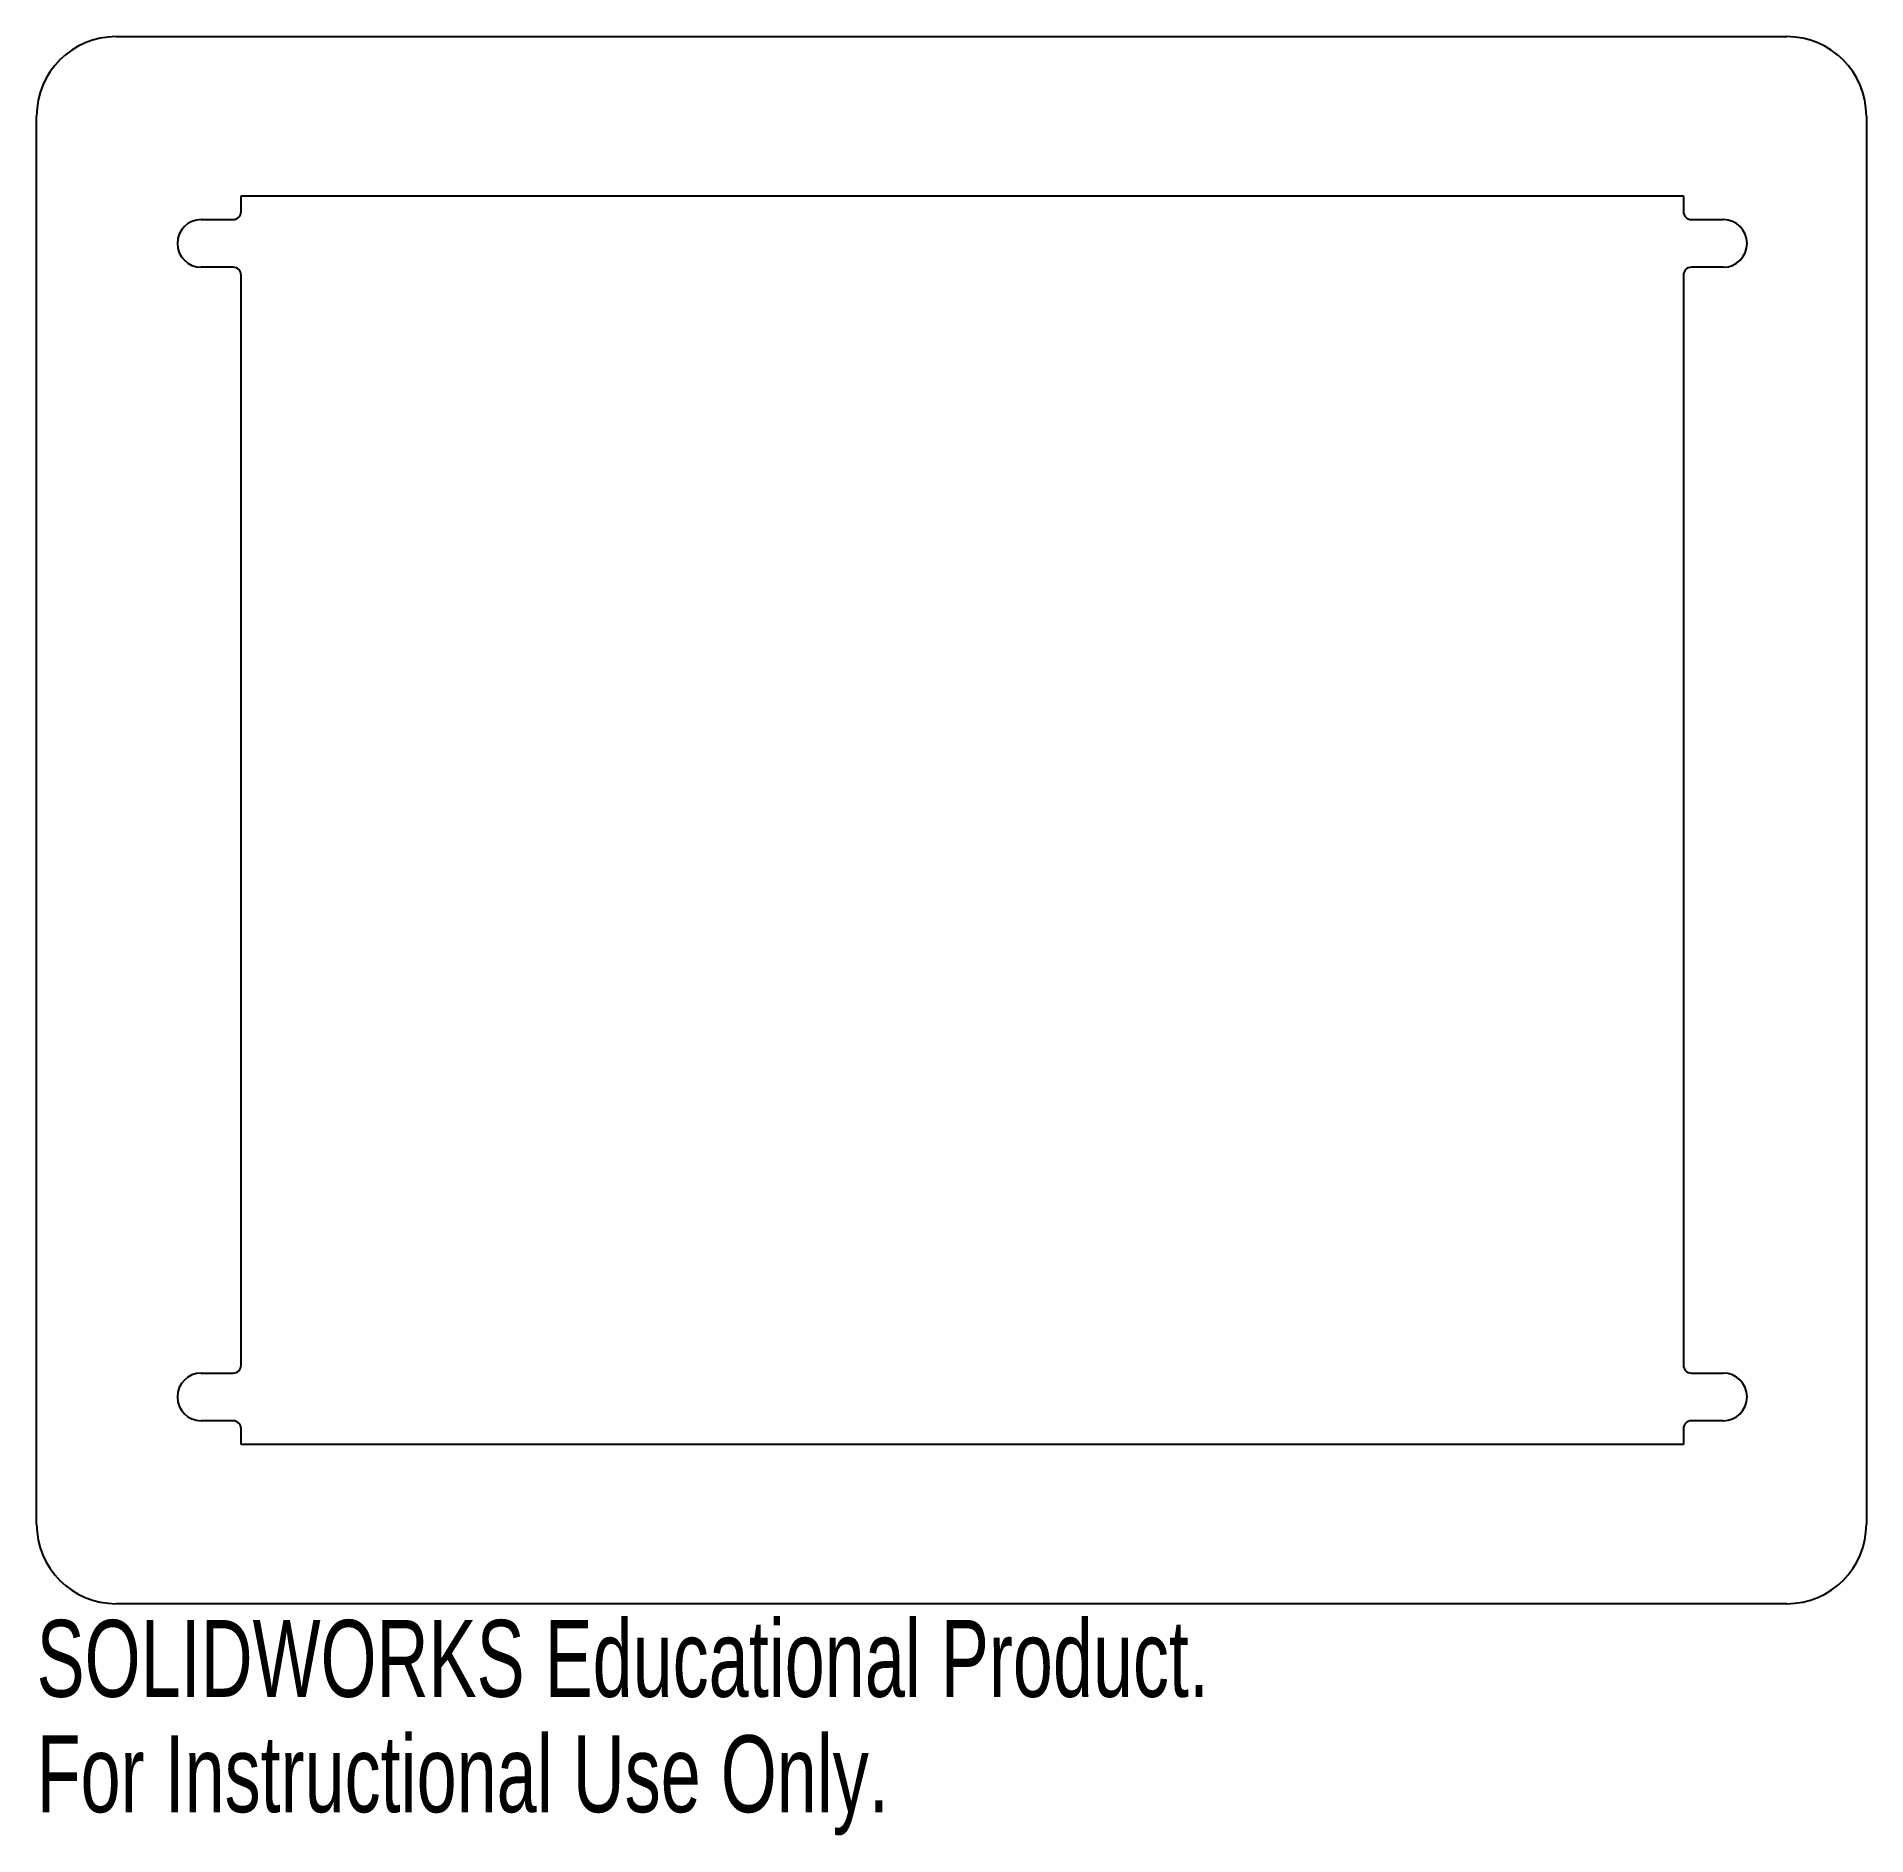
# Model space of a CAD drawing. Header units: millimetres. Extents: x -109 to 6, y -103 to 10.
import ezdxf

# ---------------------------------------------------------------- set-up
doc = ezdxf.new("R2010")
doc.units = ezdxf.units.MM
doc.styles.add('SLDTEXTSTYLE0', font='TXT', dxfattribs={"width": 0.7})

msp = doc.modelspace()

# ---------------------------------------------------------------- linework, layer by layer
at = {"color": 7, "linetype": 'Continuous', "lineweight": 25}
for p, q in [((-104, 10), (1, 10)), ((-109, -83.5), (-109, 5)), ((6, 5), (6, -83.5)), ((-96.15, 0), (-5.5, 0)), ((-96.15, -1), (-96.15, 0)), ((-5.5, 0), (-5.5, -1)), ((-98.65, -1.5), (-96.65, -1.5)), ((-5, -1.5), (-3, -1.5)), ((-96.65, -4.5), (-98.65, -4.5)), ((-3, -4.5), (-5, -4.5)), ((-96.15, -73.5), (-96.15, -5)), ((-5.5, -5), (-5.5, -73.5)), ((-98.65, -74), (-96.65, -74)), ((-5, -74), (-3, -74)), ((-96.65, -77), (-98.65, -77)), ((-3, -77), (-5, -77)), ((-96.15, -78.5), (-96.15, -77.5)), ((-5.5, -77.5), (-5.5, -78.5)), ((-5.5, -78.5), (-96.15, -78.5)), ((1, -88.5), (-104, -88.5))]:
    msp.add_line(p, q, dxfattribs=at)
for centre, radius, start, end in [((-104, 5), 5, 90, 180), ((1, 5), 5, 0, 90), ((-96.65, -1), 0.5, 270, 0), ((-5, -1), 0.5, 180, 270), ((-98.65, -3), 1.5, 90, 270), ((-3, -3), 1.5, 270, 90), ((-96.65, -5), 0.5, 0, 90), ((-5, -5), 0.5, 90, 180), ((-96.65, -73.5), 0.5, 270, 0), ((-5, -73.5), 0.5, 180, 270), ((-98.65, -75.5), 1.5, 90, 270), ((-3, -75.5), 1.5, 270, 90), ((-96.65, -77.5), 0.5, 360, 90), ((-5, -77.5), 0.5, 90, 180), ((-104, -83.5), 5, 180, 270), ((1, -83.5), 5, 270, 0)]:
    msp.add_arc(centre, radius, start, end, dxfattribs=at)

# ---------------------------------------------------------------- texts
at = {"color": 7, "linetype": 'Continuous', "char_height": 4.8336, "attachment_point": 1, "style": 'SLDTEXTSTYLE0'}
for s, insert in [('SOLIDWORKS Educational Product.', (-109, -89.52)), ('For Instructional Use Only.', (-109, -96.77))]:
    msp.add_mtext(s, dxfattribs=dict(at, insert=insert))

doc.saveas('drawing.dxf')
